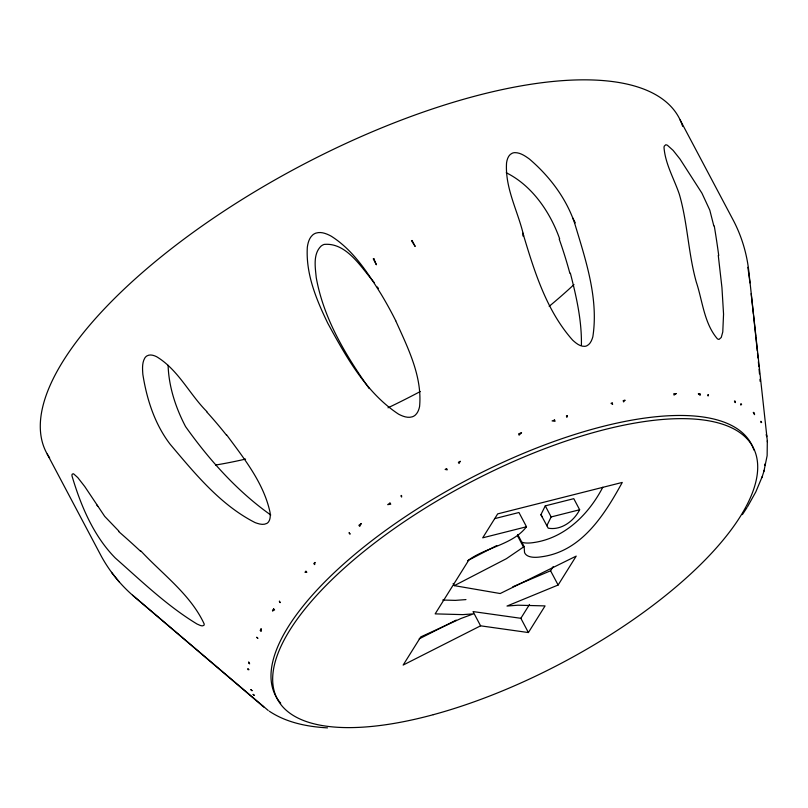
<?xml version="1.0" encoding="UTF-8"?>
<svg xmlns="http://www.w3.org/2000/svg" width="808" height="808" viewBox="0 0 808 808"><rect width="100%" height="100%" fill="white"/><g stroke="black" fill="none" stroke-linecap="round" stroke-linejoin="round"><path stroke-width="1.21" d="M522.948 233.148L522.948 236.007L523.675 235.784C518.15 211.494 504.859 188.325 506.555 162.863C507.081 159.176 508.464 154.833 512.191 153.237A9.282 7.312 34.2 0 1 514.827 152.641C520.332 152.591 525.139 155.954 529.412 159.035C549.349 176.094 566.004 197.93 574.559 222.937C585.517 259.509 598.819 298.253 592.83 336.845C591.83 340.269 590.284 344.127 586.861 345.774A8.787 7.525 61.3 0 1 584.699 346.339C579.942 346.571 575.983 343.168 572.69 340.188C546.764 311.06 534.724 272.447 523.675 235.784M168.104 365.317C168.761 386.648 175.7 407.788 185.567 426.604C209.292 459.934 237.198 491.244 270.741 514.979M581.396 345.299C581.901 320.857 576.407 296.738 570.367 273.185M763.913 471.337L767.135 455.682L767.317 440.673L748.774 270.973C746.703 252.763 741.249 234.977 732.533 218.847L680.154 119.998M118.887 531.149L104.707 516.383L84.759 486.547L77.77 477.579L73.791 474.013A15.918 3.969 66.5 0 0 73.225 473.781L72.185 474.195A9.322 2.323 66.5 0 0 71.983 475.882C80.739 505.434 93.425 535.825 115.322 558.035C141.562 581.174 167.064 605.879 197.122 624.069C199.111 624.746 201.869 626.877 203.919 625.301A8.827 3.06 49.7 0 0 204.172 623.938C190.658 594.587 162.398 574.155 140.855 550.935M747.572 506.646L755.813 491.9L762.257 476.528M761.894 477.659L764.277 470.185M540.926 514.635L545.279 505.859L573.781 498.667L579.649 509.757C573.993 521.049 561.217 530.593 548.198 528.169L540.926 514.635L542.33 517.08M546.804 525.725L551.147 516.948L579.649 509.757M494.627 518.645L518.958 512.504L526.503 526.765C512.858 544.582 486.578 547.208 468.963 559.813L435.159 613.878L462.863 614.625L473.518 613.848L461.065 618.443L420.746 636.926L403.152 665.065L480.588 625.826L528.402 632.553L545.067 605.909L517.918 605.202L507 606.05L558.126 585.022L576.205 556.106L500.192 593.537L454.328 585.638L453.167 583.447M528.402 632.553L520.857 618.302L529.523 604.445M512.827 586.78L550.571 570.771L553.157 566.64M602.788 487.254C588.8 514.211 564.964 538.077 533.765 542.542A39.269 14.776 -27.9 0 1 521.817 542.269M742.39 514.605L747.006 507.565M526.503 526.765L482.709 537.825L497.678 513.888L622.271 482.426C604.455 514.837 581.568 551.531 541.32 556.803A39.269 14.776 -27.9 0 1 524.533 552.43L524.139 546.582L506.394 558.692L454.328 585.638M496.779 545.541L467.59 560.691M419.17 638.865L456.207 620.1M574.559 222.937L575.235 222.806L572.761 217.988M465.964 599.597L455.308 600.374L442.723 600.031M327.533 727.877C307.272 726.745 286.375 722.635 269.246 711.171M520.857 618.302L473.044 611.575L480.588 625.826M506.232 172.74C532.048 185.476 550.228 212.161 559.681 238.905M132.573 595.213L268.206 710.464M263.893 707.121L132.3 594.991C119.948 584.083 109.484 571.064 101.525 556.631L47.228 454.076M262.075 705.535L262.893 706.333M206.878 411.605C189.335 394.051 178.305 369.761 156.57 356.681C153.682 355.267 149.934 354.086 146.935 355.914A9.322 6.797 85.2 0 0 144.773 358.085C141.956 362.964 142.471 368.943 142.844 374.326C146.723 399.132 154.722 424.139 170.165 444.279C194.94 473.549 220.392 504.97 255.187 522.635C258.782 523.938 263.115 525.341 266.781 523.433A8.827 7.08 60.5 0 0 268.711 521.655C270.458 518.978 270.397 515.595 270.074 512.545C263.832 483.083 244.097 458.601 226.644 434.866M111.514 572.367L119.079 581.79M369.216 388.557C345.551 355.126 323.574 318.534 316.251 277.649C315.292 267.559 312.848 254.298 320.907 246.258A9.322 8.726 -36.5 0 1 324.18 244.41C346.814 242.319 361.408 267.872 374.356 282.699M377.397 287.012L378.457 288.547M96.889 505.061L97.718 506.394M545.279 505.859L551.147 516.948M550.571 570.771L558.126 585.022M517.746 534.522L524.139 546.582M517.544 535.815L523.352 546.784M395.718 320.756C407.727 347.531 422.382 376.245 419.594 406.434C418.968 409.565 417.807 412.767 415.403 414.979A8.838 8.807 -66.2 0 1 412.322 416.797C407.656 418.281 402.748 416.332 398.637 414.201C365.963 392.708 346.147 356.853 327.836 323.341C316.382 299.697 305.666 273.912 307.333 247.157C307.949 242.743 309.222 237.976 312.726 234.936A9.322 8.706 -36.4 0 1 316.009 233.088C321.19 231.452 326.644 233.704 331.159 236.148C353.025 249.955 367.489 272.367 380.932 293.87A383.022 382.588 12.4 0 1 395.738 320.746M713.817 225.887L709.798 210.141L701.93 193.162L679.993 159.045L673.115 150.389L667.459 145.309A9.322 3.181 55.1 0 0 665.671 144.814L664.267 146.157A19.402 6.636 55.1 0 0 664.025 147.702C665.378 164.175 674.135 178.881 679.346 194.294C687.648 222.978 688.234 253.298 696.304 282.103C702.526 300.758 704.101 323.341 717.373 338.794A8.827 3.838 72.7 0 0 719.1 339.35L721.241 337.471L722.776 331.947L723.554 314.1L721.948 287.638L718.261 255.348M747.885 267.317L749.965 282.871M751.157 293.668L753.389 314.161M753.521 315.362L755.763 336.33M755.894 337.562L757.268 350.884M757.51 353.207L757.995 358.015M758.359 361.721L758.833 366.68M759.065 369.175L759.5 373.872M767.408 441.936L767.317 440.673M759.964 379.275L760.136 381.356M764.732 464.146L764.822 465.368M272.781 611.08A257.671 96.94 -27.9 0 1 273.73 609.04M118.806 531.664A383.022 162.782 49.6 0 1 140.713 551.41M49.642 457.904A357.883 134.643 -27.9 0 1 303.515 164.317A357.883 134.643 -27.9 0 1 682.639 126.341M206.666 411.827A383.063 325.382 59.5 0 1 226.412 435.078M559.197 239.057A382.154 308.828 66.1 0 1 569.862 273.276M714.282 226.028A383.073 141.764 75.7 0 1 718.736 255.57M573.973 284.578A321.069 120.796 -27.9 0 1 549.177 306.323M420.261 391.526A321.069 120.796 -27.9 0 1 387.991 407.798M245.571 459.075A321.069 120.796 -27.9 0 1 215.605 465.034M280.699 703.212A269.135 101.252 -27.9 0 1 463.368 481.942A269.135 101.252 -27.9 0 1 753.904 450.006M247.955 668.842L247.945 669.64L248.985 669.691L247.955 668.842M314.938 562.479L314.686 564.62L313.777 563.57L314.938 562.479M248.763 662.156L248.601 662.964L249.632 663.833L248.763 662.156M567.196 415.736L566.883 417.292L566.428 415.989L567.196 415.736M708.454 394.759L708.091 396.021L707.889 394.668L708.454 394.759M256.772 637.33L257.782 638.249L256.772 637.33M460.196 461.348L459.045 463.509L458.399 462.277L460.196 461.348M361.267 523.523L359.712 526.402L358.893 525.291L361.267 523.523M261.075 628.876L260.186 630.462L261.186 631.391L261.075 628.876M273.609 609L272.478 610.646L274.589 609.959L273.609 609M279.396 601.253L280.083 602.576L279.396 601.253M624.927 400.263L623.564 401.94L623.21 400.596L624.927 400.263M741.552 404.283L740.825 405.131L740.683 403.798L741.552 404.283M305.939 571.266L304.959 572.276L306.858 572.296L305.939 571.266M521.524 432.694L519.1 435.179L518.564 433.896L521.524 432.694M349.137 532.866L349.985 533.967L349.137 532.866M676.094 393.668L674.034 395.092L673.771 393.749L676.094 393.668M389.981 503.061L387.678 504.647L390.759 504.212L389.981 503.061M401.515 495.476L400.889 495.87L401.637 497.041L401.515 495.476M446.582 468.64L445.147 469.438L447.248 469.852L446.582 468.64M254.156 695.234L253.146 694.415L254.156 695.234M373.791 258.57L373.256 258.833L376.376 264.772L373.791 258.57M412.08 240.501L411.535 240.744L415.171 246.44L412.08 240.501M554.591 420.019L552.106 420.918L555.056 421.321L554.591 420.019M612.262 403.01L611 403.323L612.626 404.343L612.262 403.01M761.57 422.453L761.025 422.584L760.924 421.281L761.57 422.453M699.97 393.9L698.314 393.819L700.183 395.253L699.97 393.9M735.088 401.283L734.452 401.051L735.23 402.616L735.088 401.283M252.005 690.668L250.924 689.668L252.005 690.668M754.42 413.332L753.278 412.343L754.541 414.645L754.42 413.332M766.55 435.411L766.307 434.472L766.651 436.684L766.55 435.411M433.3 714.686A269.135 101.252 -27.9 0 0 753.824 448.773A269.135 101.252 -27.9 0 0 358.439 555.914A269.135 101.252 -27.9 0 0 433.3 714.686"/></g></svg>
